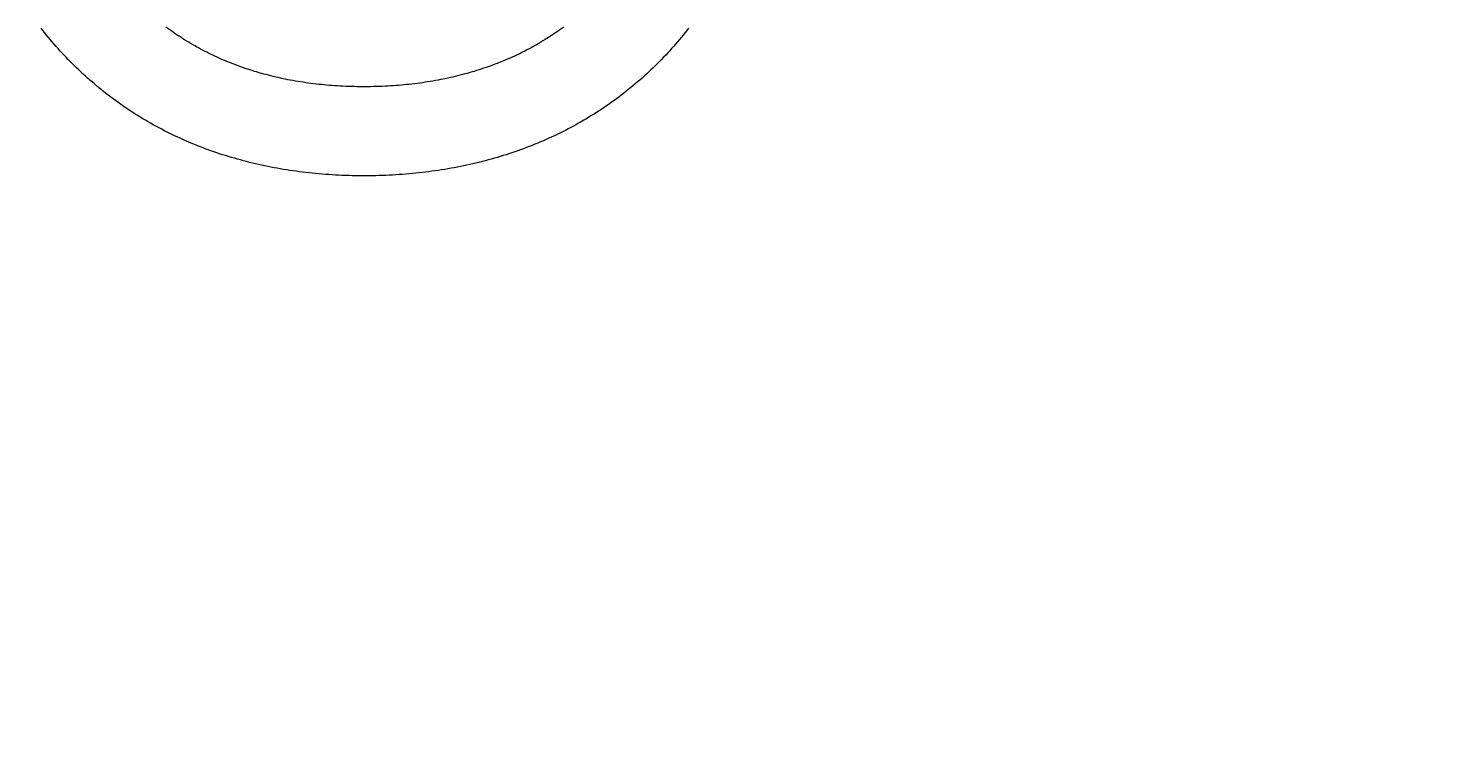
# Model space of a CAD drawing. Extents: x 0.2 to 12, y 0.1 to 9.6.
# Drawn here: x 5.841 to 6.824, y 4.891 to 5.382 of the extents above; entities that cross this region are included whole.
import ezdxf

# ---------------------------------------------------------------- set-up
doc = ezdxf.new("R2010")
doc.units = 0
doc.layers.get('0').update_dxf_attribs({"color": 3, "linetype": 'CONTINUOUS'})
doc.layers.add('ENGRAVE', color=6, linetype='CONTINUOUS')

msp = doc.modelspace()

# ---------------------------------------------------------------- linework, layer by layer
msp.add_lwpolyline([(10.17581, 1.01429, 3.52937), (6.04541, 1.01428, -0.260301)], format="xyb")
msp.add_lwpolyline([(6.30075, 5.38174), (6.2995, 5.38012), (6.29823, 5.37851), (6.29695, 5.37691), (6.29566, 5.3753), (6.29435, 5.37372), (6.29303, 5.37216), (6.29169, 5.3706), (6.29035, 5.36904), (6.28899, 5.36751), (6.28762, 5.36599), (6.28624, 5.36447), (6.28484, 5.36297), (6.28342, 5.36147), (6.28201, 5.36), (6.28057, 5.35853), (6.2791, 5.35706), (6.27761, 5.35558), (6.2761, 5.35412), (6.27458, 5.35266), (6.27304, 5.35123), (6.27151, 5.3498), (6.26995, 5.34839), (6.26839, 5.347), (6.26682, 5.34561), (6.26524, 5.34424), (6.26364, 5.34288), (6.26203, 5.34155), (6.26042, 5.34022), (6.25879, 5.33891), (6.25717, 5.33761), (6.25552, 5.33632), (6.25386, 5.33504), (6.25219, 5.33378), (6.25052, 5.33254), (6.24884, 5.33131), (6.24714, 5.33009), (6.24543, 5.32889), (6.24371, 5.3277), (6.24198, 5.32653), (6.24025, 5.32537), (6.23851, 5.32422), (6.23675, 5.32309), (6.23498, 5.32196), (6.2332, 5.32086), (6.23141, 5.31978), (6.22962, 5.3187), (6.22782, 5.31763), (6.22601, 5.31658), (6.22418, 5.31555), (6.22235, 5.31452), (6.22051, 5.31352), (6.21866, 5.31253), (6.2168, 5.31155), (6.21493, 5.31059), (6.21305, 5.30963), (6.21116, 5.3087), (6.20927, 5.30778), (6.20736, 5.30687), (6.20544, 5.30598), (6.20352, 5.3051), (6.20159, 5.30424), (6.19965, 5.30338), (6.1977, 5.30255), (6.19574, 5.30172), (6.19376, 5.30092), (6.19179, 5.30013), (6.18981, 5.29935), (6.18781, 5.29859), (6.18581, 5.29784), (6.1838, 5.2971), (6.18178, 5.29638), (6.17975, 5.29567), (6.17771, 5.29498), (6.17568, 5.2943), (6.17362, 5.29364), (6.17156, 5.29299), (6.16949, 5.29235), (6.16742, 5.29173), (6.16532, 5.29113), (6.16324, 5.29054), (6.16113, 5.28996), (6.15903, 5.2894), (6.15691, 5.28885), (6.15478, 5.28831), (6.15265, 5.2878), (6.15051, 5.2873), (6.14836, 5.2868), (6.1462, 5.28634), (6.14404, 5.28587), (6.14187, 5.28542), (6.1397, 5.28499), (6.13751, 5.28458), (6.13531, 5.28418), (6.13311, 5.2838), (6.1309, 5.28342), (6.12869, 5.28306), (6.12647, 5.28272), (6.12424, 5.28239), (6.122, 5.28208), (6.11976, 5.28179), (6.1175, 5.2815), (6.11525, 5.28124), (6.11299, 5.28098), (6.11072, 5.28073), (6.10844, 5.28051), (6.10614, 5.2803), (6.10386, 5.28011), (6.10156, 5.27993), (6.09925, 5.27976), (6.09694, 5.27962), (6.09462, 5.27948), (6.09229, 5.27936), (6.08996, 5.27926), (6.08762, 5.27916), (6.08528, 5.27909), (6.08293, 5.27904), (6.08057, 5.27899), (6.0782, 5.27895), (6.07584, 5.27894), (6.07346, 5.27894), (6.07109, 5.27895), (6.06873, 5.27899), (6.06637, 5.27904), (6.06402, 5.27909), (6.06168, 5.27916), (6.05935, 5.27926), (6.05703, 5.27936), (6.05471, 5.27948), (6.05239, 5.27962), (6.05009, 5.27976), (6.04778, 5.27993), (6.04549, 5.28011), (6.04321, 5.2803), (6.04093, 5.28051), (6.03866, 5.28073), (6.0364, 5.28098), (6.03414, 5.28124), (6.03189, 5.2815), (6.02966, 5.28179), (6.02743, 5.28208), (6.0252, 5.28239), (6.02298, 5.28272), (6.02077, 5.28306), (6.01857, 5.28342), (6.01637, 5.2838), (6.01418, 5.28418), (6.012, 5.28458), (6.00984, 5.28499), (6.00768, 5.28542), (6.00551, 5.28587), (6.00337, 5.28634), (6.00123, 5.2868), (5.99909, 5.2873), (5.99697, 5.2878), (5.99485, 5.28831), (5.99275, 5.28885), (5.99064, 5.2894), (5.98855, 5.28996), (5.98646, 5.29054), (5.98439, 5.29113), (5.98232, 5.29173), (5.98026, 5.29235), (5.97822, 5.29299), (5.97617, 5.29364), (5.97413, 5.2943), (5.97211, 5.29498), (5.97008, 5.29567), (5.96807, 5.29638), (5.96607, 5.2971), (5.96408, 5.29784), (5.96209, 5.29859), (5.96012, 5.29935), (5.95815, 5.30013), (5.9562, 5.30092), (5.95424, 5.30172), (5.9523, 5.30255), (5.95037, 5.30338), (5.94844, 5.30424), (5.94653, 5.3051), (5.94462, 5.30598), (5.94273, 5.30687), (5.94083, 5.30778), (5.93895, 5.3087), (5.93709, 5.30963), (5.93522, 5.31059), (5.93337, 5.31155), (5.93152, 5.31253), (5.9297, 5.31352), (5.92786, 5.31452), (5.92604, 5.31555), (5.92424, 5.31658), (5.92244, 5.31763), (5.92065, 5.3187), (5.91887, 5.31978), (5.91711, 5.32086), (5.91534, 5.32196), (5.91358, 5.32309), (5.91184, 5.32422), (5.91011, 5.32537), (5.90839, 5.32653), (5.90667, 5.3277), (5.90497, 5.32889), (5.90328, 5.33009), (5.90159, 5.33131), (5.89991, 5.33254), (5.89825, 5.33378), (5.89658, 5.33504), (5.89495, 5.33632), (5.89331, 5.33761), (5.89168, 5.33891), (5.89006, 5.34022), (5.88845, 5.34155), (5.88685, 5.34288), (5.88527, 5.34424), (5.88369, 5.34561), (5.88212, 5.347), (5.88057, 5.34839), (5.87901, 5.3498), (5.87748, 5.35123), (5.87595, 5.35266), (5.87442, 5.35412), (5.87293, 5.35558), (5.87143, 5.35706), (5.86997, 5.35853), (5.86853, 5.36), (5.8671, 5.36147), (5.8657, 5.36297), (5.86429, 5.36447), (5.86291, 5.36599), (5.86153, 5.36751), (5.86017, 5.36904), (5.85883, 5.3706), (5.85749, 5.37216), (5.85617, 5.37372), (5.85487, 5.3753), (5.85358, 5.37691), (5.8523, 5.37851), (5.85102, 5.38012), (5.84977, 5.38174)])
at = {"layer": 'ENGRAVE'}
msp.add_lwpolyline([(6.2138, 5.38249), (6.2125, 5.38155), (6.2112, 5.38062), (6.20989, 5.37969), (6.20868, 5.37885), (6.20739, 5.37798), (6.20598, 5.37704), (6.20464, 5.37615), (6.20328, 5.37528), (6.20205, 5.37449), (6.2008, 5.37372), (6.19934, 5.37283), (6.19788, 5.37196), (6.19649, 5.37113), (6.19521, 5.37039), (6.1938, 5.36959), (6.1923, 5.36875), (6.19106, 5.36808), (6.18963, 5.36732), (6.18818, 5.36655), (6.18672, 5.3658), (6.18518, 5.36502), (6.18392, 5.36439), (6.18244, 5.36368), (6.18094, 5.36296), (6.17951, 5.3623), (6.17794, 5.36158), (6.17643, 5.3609), (6.17504, 5.36029), (6.17344, 5.35961), (6.17189, 5.35895), (6.17062, 5.35843), (6.16894, 5.35777), (6.16737, 5.35715), (6.16593, 5.3566), (6.16428, 5.35598), (6.16262, 5.35537), (6.16116, 5.35485), (6.15969, 5.35434), (6.15795, 5.35375), (6.15632, 5.35321), (6.15482, 5.35272), (6.15311, 5.35219), (6.1514, 5.35165), (6.15003, 5.35124), (6.14829, 5.35075), (6.14656, 5.35025), (6.145, 5.34983), (6.14325, 5.34936), (6.14152, 5.34891), (6.1399, 5.3485), (6.13827, 5.34811), (6.13652, 5.3477), (6.13487, 5.34732), (6.13307, 5.34693), (6.13125, 5.34654), (6.12959, 5.3462), (6.12795, 5.34587), (6.12629, 5.34556), (6.12443, 5.34522), (6.12258, 5.3449), (6.12071, 5.34458), (6.11899, 5.3443), (6.11727, 5.34404), (6.11541, 5.34376), (6.11366, 5.34352), (6.11191, 5.34329), (6.11001, 5.34305), (6.10807, 5.34282), (6.10614, 5.3426), (6.10438, 5.34241), (6.10259, 5.34223), (6.10077, 5.34207), (6.09879, 5.3419), (6.09685, 5.34175), (6.09518, 5.34163), (6.09318, 5.34151), (6.09119, 5.34139), (6.08933, 5.34129), (6.08732, 5.3412), (6.08545, 5.34113), (6.08358, 5.34107), (6.08155, 5.34102), (6.07949, 5.34098), (6.07759, 5.34095), (6.07569, 5.34094), (6.07362, 5.34094), (6.0717, 5.34095), (6.0698, 5.34098), (6.06776, 5.34102), (6.06572, 5.34107), (6.06386, 5.34113), (6.062, 5.3412), (6.05999, 5.34129), (6.05815, 5.34139), (6.05614, 5.34151), (6.05417, 5.34163), (6.0525, 5.34175), (6.05053, 5.34191), (6.04859, 5.34207), (6.0468, 5.34223), (6.04503, 5.3424), (6.04326, 5.3426), (6.04134, 5.34282), (6.03945, 5.34304), (6.03755, 5.34328), (6.03581, 5.34351), (6.03408, 5.34375), (6.0322, 5.34403), (6.03051, 5.34429), (6.02881, 5.34457), (6.02696, 5.34489), (6.02514, 5.34521), (6.02334, 5.34554), (6.02168, 5.34585), (6.01999, 5.34619), (6.01837, 5.34652), (6.01661, 5.34691), (6.01478, 5.34731), (6.01319, 5.34767), (6.01146, 5.34808), (6.00985, 5.34847), (6.00825, 5.34888), (6.0065, 5.34934), (6.0048, 5.34979), (6.00327, 5.35022), (6.00156, 5.35071), (5.99984, 5.3512), (5.9985, 5.35161), (5.9968, 5.35214), (5.99511, 5.35267), (5.99364, 5.35316), (5.99197, 5.35372), (5.9903, 5.35429), (5.98885, 5.35479), (5.98741, 5.35531), (5.98578, 5.35592), (5.98414, 5.35653), (5.98273, 5.35708), (5.98118, 5.3577), (5.97958, 5.35834), (5.97827, 5.35888), (5.97674, 5.35953), (5.97517, 5.36021), (5.9738, 5.36082), (5.9723, 5.36149), (5.97075, 5.36221), (5.96934, 5.36287), (5.9678, 5.36361), (5.9664, 5.36429), (5.96516, 5.36491), (5.96364, 5.36569), (5.9622, 5.36644), (5.96077, 5.3672), (5.95929, 5.368), (5.95806, 5.36867), (5.95673, 5.36943), (5.95527, 5.37026), (5.95393, 5.37104), (5.95255, 5.37186), (5.95118, 5.37269), (5.94975, 5.37358), (5.94843, 5.37439), (5.94721, 5.37518), (5.94587, 5.37605), (5.94454, 5.37693), (5.94314, 5.37787), (5.94194, 5.37869), (5.94076, 5.37952), (5.93938, 5.3805), (5.93801, 5.38149), (5.93672, 5.38243)], dxfattribs=at)

doc.saveas('drawing.dxf')
